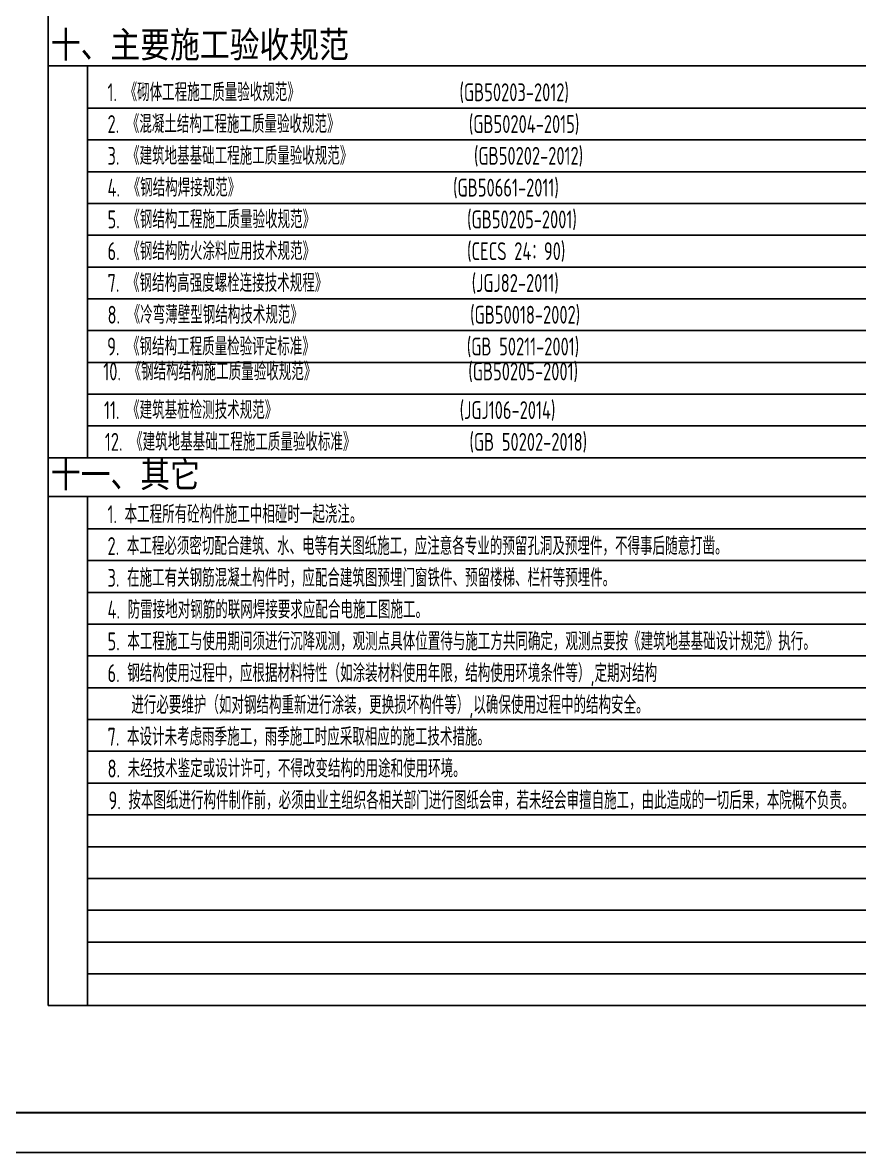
# Model space of a CAD drawing. Extents: x 180850 to 1399066, y 113487 to 334416.
# Drawn here: x 279121 to 294010, y 180648 to 200755 of the extents above; entities that cross this region are included whole.
import ezdxf
from ezdxf.enums import TextEntityAlignment as Align

# ---------------------------------------------------------------- set-up
doc = ezdxf.new("R2010")
doc.units = 0
doc.header["$LTSCALE"] = 1000
for name, color, linetype in [('BORDER', 7, 'Continuous'), ('NUM', 7, 'Continuous'), ('PUB_TITLE', 4, 'Continuous'), ('TEXT', 7, 'Continuous'), ('TK', 4, 'Continuous')]:
    doc.layers.add(name, color=color, linetype=linetype)
doc.styles.add('TSSD_Norm', font='tssdeng.shx', dxfattribs={"bigfont": 'hztxt.shx'})

msp = doc.modelspace()

# ---------------------------------------------------------------- linework, layer by layer
at = {"layer": 'BORDER', "const_width": 35.35}
msp.add_lwpolyline([(244802.28, 181354.8), (244802.28, 221940.65), (301792.18, 221940.65), (301792.18, 181354.8)], close=True, dxfattribs=at)
at = {"layer": 'PUB_TITLE'}
msp.add_lwpolyline([(243034.61, 180647.73), (243034.61, 222647.72), (302499.25, 222647.72), (302499.25, 180647.73)], close=True, dxfattribs=at)
at = {"layer": 'TK'}
for p, q in [((279576.41, 183260.73), (279576.41, 219167.1)), ((279576.41, 199986.63), (295218.4, 199986.63)), ((280275.95, 193011.37), (280275.95, 199986.63)), ((280275.95, 199233.59), (295218.4, 199233.59)), ((280275.95, 198667.93), (295218.4, 198667.93)), ((280275.95, 198102.28), (295218.4, 198102.28)), ((280275.95, 197536.62), (295218.4, 197536.62)), ((280275.95, 196970.96), (295218.4, 196970.96)), ((280275.95, 196405.31), (295218.4, 196405.31)), ((280275.95, 195839.65), (295218.4, 195839.65)), ((280275.95, 195273.99), (295218.4, 195273.99)), ((280275.95, 194708.34), (295218.4, 194708.34)), ((280275.95, 194142.68), (295218.4, 194142.68)), ((280275.95, 193577.02), (295218.4, 193577.02)), ((279576.41, 193011.37), (295218.4, 193011.37)), ((279576.41, 192322.53), (295218.4, 192322.53)), ((280275.95, 183260.73), (280275.95, 192322.53)), ((280275.95, 191745.58), (295218.4, 191745.58)), ((280275.95, 191745.58), (295218.4, 191745.58)), ((280275.95, 191179.92), (295218.4, 191179.92)), ((280275.95, 190614.27), (295218.4, 190614.27)), ((280275.95, 190048.61), (295218.4, 190048.61)), ((280275.95, 189482.95), (295218.4, 189482.95)), ((280275.95, 188917.3), (295218.4, 188917.3)), ((280275.95, 188351.64), (295218.4, 188351.64)), ((280275.95, 187785.98), (295218.4, 187785.98)), ((280275.95, 187220.33), (295218.4, 187220.33)), ((280275.95, 187220.33), (295218.4, 187220.33)), ((280275.95, 186654.67), (295218.4, 186654.67)), ((280275.95, 186654.67), (295218.4, 186654.67)), ((280275.95, 186089.01), (295218.4, 186089.01)), ((280275.95, 186089.01), (295218.4, 186089.01)), ((280275.95, 185523.36), (295218.4, 185523.36)), ((280275.95, 184957.7), (295218.4, 184957.7)), ((280275.95, 184392.04), (295218.4, 184392.04)), ((280275.95, 183826.39), (295218.4, 183826.39)), ((279576.41, 183260.73), (295218.4, 183260.73))]:
    msp.add_line(p, q, dxfattribs=at)

# ---------------------------------------------------------------- texts
at = {"layer": 'NUM', "style": 'TSSD_Norm', "width": 0.7}
for s, p in [('1. 《砌体工程施工质量验收规范》                     (GB50203-2012)', (280632.44, 199356.14)), ('2. 《混凝土结构工程施工质量验收规范》                 (GB50204-2015)', (280632.44, 198790.48)), ('3. 《建筑地基基础工程施工质量验收规范》                (GB50202-2012)', (280632.44, 198224.82)), ('4. 《钢结构焊接规范》                            (GB50661-2011)', (280632.44, 197659.17)), ('5. 《钢结构工程施工质量验收规范》                    (GB50205-2001)', (280632.44, 197093.51)), ('6. 《钢结构防火涂料应用技术规范》                    (CECS 24：90)', (280632.44, 196527.85)), ('7. 《钢结构高强度螺栓连接技术规程》                   (JGJ82-2011)', (280632.44, 195962.2)), ('8. 《冷弯薄壁型钢结构技术规范》                      (GB50018-2002)', (280632.44, 195396.54)), ('9. 《钢结构工程质量检验评定标准》                    (GB 50211-2001)', (280625.16, 194830.89)), ('11. 《建筑基桩检测技术规范》                        (JGJ106-2014)', (280569.54, 193699.57)), ('1. 本工程所有砼构件施工中相碰时一起浇注。', (280632.44, 191845.7)), ('2. 本工程必须密切配合建筑、水、电等有关图纸施工，应注意各专业的预留孔洞及预埋件，不得事后随意打凿。', (280632.44, 191280.05)), ('3. 在施工有关钢筋混凝土构件时，应配合建筑图预埋门窗铁件、预留楼梯、栏杆等预埋件。', (280632.44, 190714.39)), ('4. 防雷接地对钢筋的联网焊接要求应配合电施工图施工。', (280632.44, 190148.73)), ('5. 本工程施工与使用期间须进行沉降观测，观测点具体位置待与施工方共同确定，观测点要按《建筑地基基础设计规范》执行。', (280632.44, 189583.08)), ('6. 钢结构使用过程中，应根据材料特性（如涂装材料使用年限，结构使用环境条件等）,定期对结构', (280632.44, 189017.42)), ('进行必要维护（如对钢结构重新进行涂装，更换损坏构件等）,以确保使用过程中的结构安全。', (281055.46, 188451.77)), ('7. 本设计未考虑雨季施工，雨季施工时应采取相应的施工技术措施。', (280632.44, 187886.11)), ('8. 未经技术鉴定或设计许可，不得改变结构的用途和使用环境。', (280632.44, 187320.45)), ('9. 按本图纸进行构件制作前，必须由业主组织各相关部门进行图纸会审，若未经会审擅自施工，由此造成的一切后果，本院概不负责。', (280649.55, 186754.8))]:
    msp.add_text(s, height=318.1818, dxfattribs=at).set_placement(p)
msp.add_text('10. 《钢结构结构施工质量验收规范》                    (GB50205-2001)  ', height=318.1818, dxfattribs=at).set_placement((280556.72, 194292.1), align=Align.BOTTOM_LEFT)
at = {"layer": 'NUM', "color": 1, "style": 'TSSD_Norm', "width": 0.7}
msp.add_text('12. 《建筑地基基础工程施工质量验收标准》               (GB 50202-2018)', height=318.1818, dxfattribs=at).set_placement((280585.27, 193133.92))
at = {"layer": 'TEXT', "color": 3, "style": 'TSSD_Norm'}
for s, p in [('十、主要施工验收规范', (279623.35, 200079.51)), ('十一、其它', (279623.35, 192432.49))]:
    msp.add_text(s, height=530.303, dxfattribs=at).set_placement(p)

doc.saveas('drawing.dxf')
